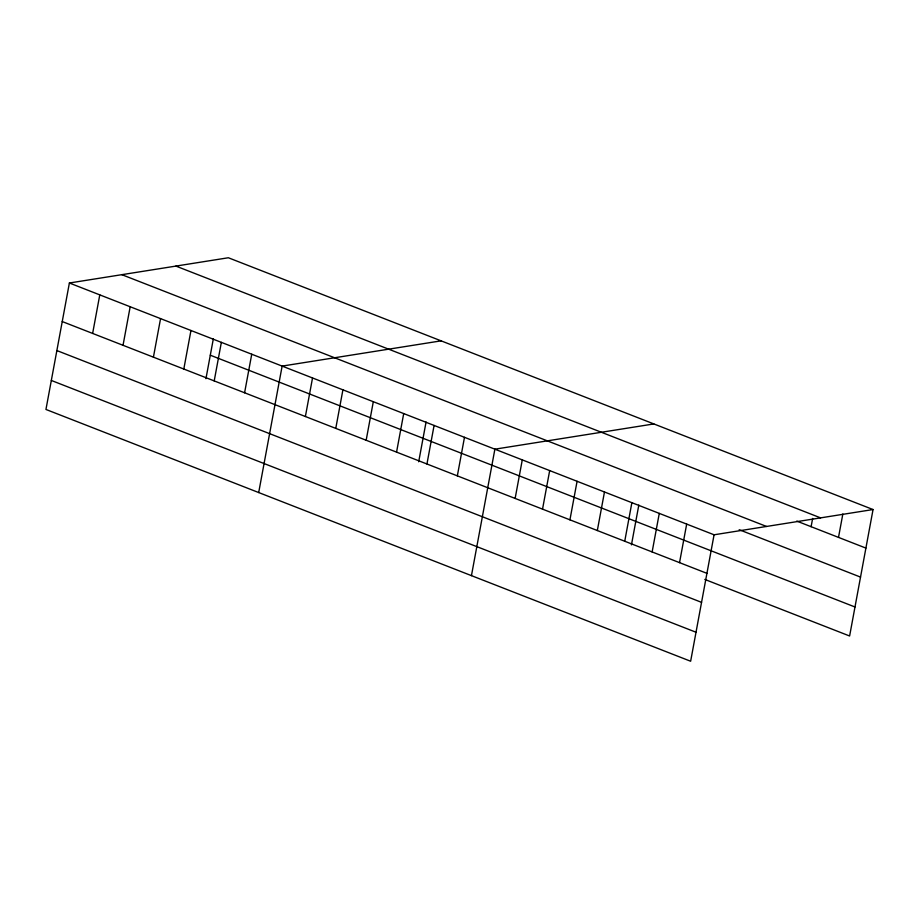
<?xml version="1.0" encoding="UTF-8"?>
<svg xmlns="http://www.w3.org/2000/svg" width="919" height="919" viewBox="0 0 919 919"><rect width="100%" height="100%" fill="white"/><g stroke="black" fill="none" stroke-linecap="round" stroke-linejoin="round"><path stroke-width="1.38" d="M873.05 509.54L228.36 257.757L69.384 283.006L45.95 409.46L690.64 661.243L714.074 534.789L873.05 509.54L849.615 635.994L704.793 579.429M92.635 333.436L99.78 294.884M123.031 345.303L130.176 306.751M153.416 357.169L160.561 318.617M183.811 369.036L190.957 330.495M205.948 378.685L213.323 338.893M214.207 380.914L221.353 342.362M244.592 392.781L251.737 354.229M258.698 492.55L282.133 366.095L441.109 340.846M305.384 416.514L312.529 377.973M335.768 428.392L342.913 389.84M366.164 440.258L373.309 401.706M396.56 452.125L403.705 413.573M418.696 461.775L426.071 421.982M426.944 464.003L434.09 425.451M457.34 475.87L464.486 437.318M471.447 575.639L494.881 449.184L653.857 423.935M515.134 498.443L522.279 459.891M542.532 509.137L549.677 470.585M569.929 519.844L577.075 481.292M597.327 530.539L604.472 491.987M624.736 541.245L631.87 502.693M631.445 544.864L638.82 505.071M652.134 551.94L659.279 513.388M679.532 562.646L686.677 524.094M811.109 526.69L812.637 518.431M838.507 537.385L842.849 513.985M175.897 266.085L820.587 517.868M796.75 521.084L865.905 548.092M121.848 274.678L766.538 526.461M739.186 529.712L860.529 577.098M69.384 283.006L714.074 534.789M210.302 355.205L854.992 606.988M62.239 321.558L706.929 573.341M56.863 350.564L701.553 602.347M51.326 380.455L696.016 632.238"/></g></svg>
